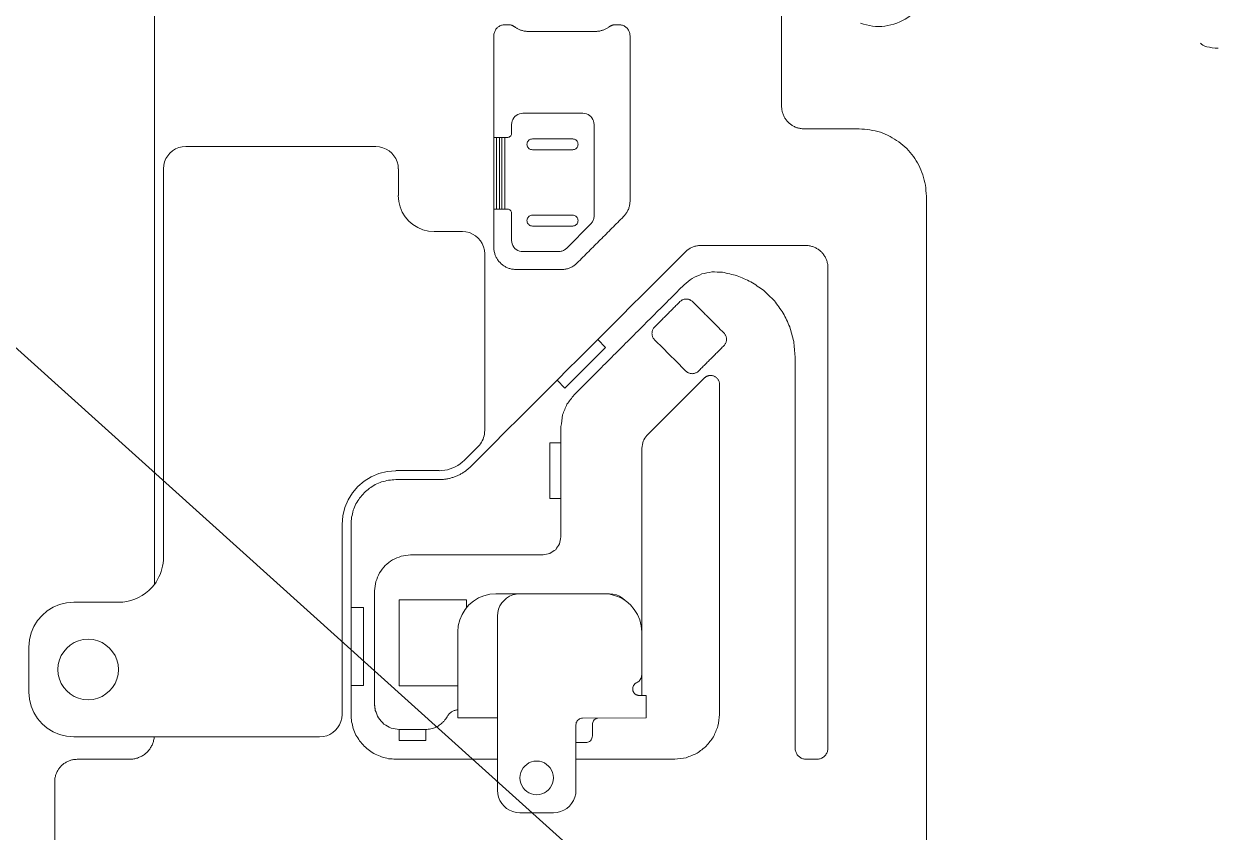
# Model space of a CAD drawing. Header units: millimetres. Extents: x 1863 to 2194, y 977 to 1295.
# Drawn here: x 2016.53 to 2043.16, y 1131.27 to 1149.28 of the extents above; entities that cross this region are included whole.
import ezdxf

# ---------------------------------------------------------------- set-up
doc = ezdxf.new("R2010")
doc.units = ezdxf.units.MM
doc.layers.add('2', color=7, linetype='Continuous', true_color=0xffffff)
doc.layers.add('BMLJ', color=4, linetype='Continuous')
doc.layers.get('0').off()

# ---------------------------------------------------------------- blocks, each defined once
blk = doc.blocks.new('A$C1B9535D9')
at = {"layer": '2', "color": 35, "linetype": 'Continuous', "lineweight": 18}
for p, q in [((21.227, 130.524), (21.096, 130.492)), ((21.365, 130.535), (21.227, 130.524)), ((22.318, 130.535), (21.365, 130.535)), ((22.341, 130.534), (22.318, 130.535)), ((22.364, 130.53), (22.341, 130.534)), ((22.385, 130.523), (22.364, 130.53)), ((22.406, 130.515), (22.385, 130.523)), ((22.425, 130.504), (22.406, 130.515)), ((22.443, 130.491), (22.425, 130.504)), ((23.284, 130.635), (22.784, 130.635)), ((22.784, 130.635), (22.784, 130.484)), ((22.784, 130.535), (22.784, 130.535)), ((23.286, 129.219), (23.284, 130.635)), ((20.764, 130.286), (20.679, 130.187)), ((20.863, 130.371), (20.764, 130.286)), ((20.974, 130.44), (20.863, 130.371)), ((21.096, 130.492), (20.974, 130.44)), ((22.46, 130.476), (22.443, 130.491)), ((22.475, 130.459), (22.46, 130.476)), ((22.488, 130.441), (22.475, 130.459)), ((22.499, 130.42), (22.488, 130.441)), ((22.511, 130.399), (22.499, 130.42)), ((22.526, 130.381), (22.511, 130.399)), ((22.544, 130.365), (22.526, 130.381)), ((22.563, 130.353), (22.544, 130.365)), ((22.584, 130.343), (22.563, 130.353)), ((22.606, 130.337), (22.584, 130.343)), ((22.629, 130.335), (22.606, 130.337)), ((22.652, 130.336), (22.629, 130.335)), ((22.676, 130.341), (22.652, 130.336)), ((22.698, 130.35), (22.676, 130.341)), ((22.709, 130.355), (22.698, 130.35)), ((22.719, 130.361), (22.709, 130.355)), ((22.728, 130.368), (22.719, 130.361)), ((22.737, 130.376), (22.728, 130.368)), ((22.746, 130.384), (22.737, 130.376)), ((22.753, 130.393), (22.746, 130.384)), ((22.76, 130.403), (22.753, 130.393)), ((22.766, 130.413), (22.76, 130.403)), ((22.771, 130.424), (22.766, 130.413)), ((22.776, 130.435), (22.771, 130.424)), ((22.779, 130.447), (22.776, 130.435)), ((22.782, 130.46), (22.779, 130.447)), ((22.784, 130.472), (22.782, 130.46)), ((22.784, 130.484), (22.784, 130.472)), ((20.522, 129.895), (20.541, 129.972)), ((20.541, 129.972), (20.571, 130.044)), ((20.609, 130.075), (20.558, 129.953)), ((20.571, 130.044), (20.612, 130.109)), ((20.679, 130.187), (20.609, 130.075)), ((20.612, 130.109), (20.662, 130.168)), ((20.662, 130.168), (20.672, 130.176)), ((15.025, 129.73), (14.848, 129.554)), ((15.93, 128.824), (15.025, 129.73)), ((20.515, 129.814), (20.522, 129.895)), ((20.526, 129.822), (20.515, 129.684)), ((20.515, 129.691), (20.515, 129.814)), ((20.558, 129.953), (20.526, 129.822)), ((9.906, 129.426), (9.939, 129.447)), ((9.939, 129.447), (9.974, 129.462)), ((9.974, 129.462), (10.013, 129.471)), ((10.013, 129.471), (10.053, 129.474)), ((10.053, 129.474), (12.092, 129.474)), ((12.092, 129.474), (12.112, 129.474)), ((12.112, 129.474), (12.131, 129.471)), ((12.131, 129.471), (12.151, 129.467)), ((12.151, 129.467), (12.169, 129.462)), ((12.169, 129.462), (12.188, 129.455)), ((12.188, 129.455), (12.206, 129.447)), ((12.206, 129.447), (12.223, 129.438)), ((12.223, 129.438), (12.239, 129.427)), ((20.515, 129.684), (20.515, 127.819)), ((23.286, 129.561), (23.292, 129.538)), ((23.292, 129.538), (23.301, 129.516)), ((23.301, 129.516), (23.313, 129.496)), ((23.313, 129.496), (23.328, 129.479)), ((23.328, 129.479), (23.346, 129.464)), ((23.346, 129.464), (23.365, 129.452)), ((23.365, 129.452), (23.387, 129.443)), ((23.387, 129.443), (23.41, 129.437)), ((23.41, 129.437), (23.434, 129.435)), ((9.803, 129.225), (9.807, 129.266)), ((9.803, 127.886), (9.803, 129.225)), ((9.807, 129.266), (9.816, 129.304)), ((9.816, 129.304), (9.831, 129.34)), ((9.831, 129.34), (9.852, 129.372)), ((9.852, 129.372), (9.877, 129.401)), ((9.877, 129.401), (9.906, 129.426)), ((12.239, 129.427), (12.255, 129.415)), ((12.255, 129.415), (12.27, 129.402)), ((12.27, 129.402), (12.814, 128.857)), ((23.288, 129.195), (23.286, 129.219)), ((23.293, 129.172), (23.288, 129.195)), ((23.302, 129.15), (23.293, 129.172)), ((23.434, 129.435), (23.684, 129.435)), ((23.684, 129.435), (23.709, 129.433)), ((23.709, 129.433), (23.732, 129.427)), ((23.732, 129.427), (23.753, 129.418)), ((23.753, 129.418), (23.773, 129.406)), ((23.773, 129.406), (23.79, 129.391)), ((23.79, 129.391), (23.805, 129.374)), ((23.805, 129.374), (23.818, 129.354)), ((23.818, 129.354), (23.827, 129.332)), ((23.827, 129.332), (23.832, 129.309)), ((23.832, 129.309), (23.834, 129.285)), ((23.834, 129.285), (23.834, 129.069)), ((10.377, 129.017), (10.375, 128.997)), ((10.375, 128.997), (10.375, 128.097)), ((10.381, 129.035), (10.377, 129.017)), ((10.389, 129.053), (10.381, 129.035)), ((10.398, 129.068), (10.389, 129.053)), ((10.41, 129.082), (10.398, 129.068)), ((10.424, 129.094), (10.41, 129.082)), ((10.44, 129.104), (10.424, 129.094)), ((10.457, 129.111), (10.44, 129.104)), ((10.476, 129.115), (10.457, 129.111)), ((10.495, 129.117), (10.476, 129.115)), ((10.515, 129.115), (10.495, 129.117)), ((10.533, 129.111), (10.515, 129.115)), ((10.55, 129.104), (10.533, 129.111)), ((10.566, 129.094), (10.55, 129.104)), ((10.58, 129.082), (10.566, 129.094)), ((10.592, 129.068), (10.58, 129.082)), ((10.602, 129.053), (10.592, 129.068)), ((10.609, 129.035), (10.602, 129.053)), ((10.614, 129.017), (10.609, 129.035)), ((10.615, 128.997), (10.614, 129.017)), ((10.615, 128.097), (10.615, 128.997)), ((12.075, 128.997), (12.077, 129.017)), ((12.076, 128.097), (12.076, 128.997)), ((12.077, 129.017), (12.081, 129.035)), ((12.081, 129.035), (12.088, 129.053)), ((12.088, 129.053), (12.098, 129.068)), ((12.098, 129.068), (12.11, 129.082)), ((12.11, 129.082), (12.124, 129.094)), ((12.124, 129.094), (12.14, 129.104)), ((12.14, 129.104), (12.157, 129.111)), ((12.157, 129.111), (12.176, 129.115)), ((12.176, 129.115), (12.196, 129.117)), ((12.196, 129.117), (12.215, 129.115)), ((12.215, 129.115), (12.233, 129.111)), ((12.233, 129.111), (12.251, 129.104)), ((12.251, 129.104), (12.266, 129.094)), ((12.266, 129.094), (12.28, 129.082)), ((12.28, 129.082), (12.292, 129.068)), ((12.292, 129.068), (12.302, 129.053)), ((12.302, 129.053), (12.31, 129.035)), ((12.31, 129.035), (12.314, 129.017)), ((12.314, 129.017), (12.316, 128.997)), ((12.316, 128.997), (12.316, 128.097)), ((23.315, 129.13), (23.302, 129.15)), ((23.33, 129.113), (23.315, 129.13)), ((23.347, 129.098), (23.33, 129.113)), ((23.367, 129.086), (23.347, 129.098)), ((23.388, 129.077), (23.367, 129.086)), ((23.411, 129.071), (23.388, 129.077)), ((23.436, 129.069), (23.411, 129.071)), ((24.895, 129.069), (23.436, 129.069)), ((24.976, 129.063), (24.895, 129.069)), ((25.053, 129.044), (24.976, 129.063)), ((25.125, 129.013), (25.053, 129.044)), ((25.191, 128.973), (25.125, 129.013)), ((25.249, 128.923), (25.191, 128.973)), ((25.299, 128.864), (25.249, 128.923)), ((12.814, 128.857), (12.827, 128.843)), ((12.827, 128.843), (12.839, 128.827)), ((12.839, 128.827), (12.85, 128.811)), ((12.85, 128.811), (12.86, 128.794)), ((12.86, 128.794), (12.868, 128.776)), ((12.868, 128.776), (12.875, 128.758)), ((12.875, 128.758), (12.88, 128.739)), ((12.88, 128.739), (12.884, 128.719)), ((12.884, 128.719), (12.886, 128.7)), ((12.886, 128.7), (12.887, 128.68)), ((12.887, 128.68), (12.887, 127.886)), ((15.754, 128.648), (15.93, 128.824)), ((17.149, 128.484), (17.149, 128.735)), ((18.388, 128.735), (18.388, 128.484)), ((25.34, 128.799), (25.299, 128.864)), ((25.37, 128.727), (25.34, 128.799)), ((25.389, 128.65), (25.37, 128.727)), ((25.396, 128.568), (25.389, 128.65)), ((18.388, 128.484), (17.149, 128.484)), ((24.287, 128.366), (24.318, 128.415)), ((24.318, 128.415), (24.355, 128.459)), ((24.355, 128.459), (24.399, 128.496)), ((24.399, 128.496), (24.449, 128.526)), ((24.449, 128.526), (24.503, 128.549)), ((24.503, 128.549), (24.561, 128.563)), ((24.561, 128.563), (24.621, 128.568)), ((24.621, 128.568), (24.682, 128.563)), ((24.682, 128.563), (24.739, 128.549)), ((24.739, 128.549), (24.793, 128.526)), ((24.793, 128.526), (24.842, 128.496)), ((24.842, 128.496), (24.886, 128.459)), ((24.886, 128.459), (24.924, 128.415)), ((24.924, 128.415), (24.954, 128.366)), ((25.396, 127.819), (25.396, 128.568)), ((24.245, 128.194), (24.25, 128.255)), ((24.25, 128.133), (24.245, 128.194)), ((24.25, 128.255), (24.264, 128.312)), ((24.264, 128.075), (24.25, 128.133)), ((24.264, 128.312), (24.287, 128.366)), ((24.954, 128.366), (24.977, 128.312)), ((24.977, 128.312), (24.992, 128.255)), ((24.992, 128.133), (24.977, 128.075)), ((24.992, 128.255), (24.997, 128.194)), ((24.997, 128.194), (24.992, 128.133)), ((9.807, 127.845), (9.803, 127.886)), ((9.816, 127.807), (9.807, 127.845)), ((10.375, 128.097), (10.377, 128.078)), ((10.377, 128.078), (10.381, 128.059)), ((10.381, 128.059), (10.389, 128.042)), ((10.389, 128.042), (10.398, 128.026)), ((10.398, 128.026), (10.41, 128.012)), ((10.41, 128.012), (10.424, 128)), ((10.424, 128), (10.44, 127.991)), ((10.44, 127.991), (10.457, 127.983)), ((10.457, 127.983), (10.476, 127.979)), ((10.476, 127.979), (10.495, 127.977)), ((10.495, 127.977), (10.515, 127.979)), ((10.515, 127.979), (10.533, 127.983)), ((10.533, 127.983), (10.55, 127.991)), ((10.55, 127.991), (10.566, 128)), ((10.566, 128), (10.58, 128.012)), ((10.58, 128.012), (10.592, 128.026)), ((10.592, 128.026), (10.602, 128.042)), ((10.602, 128.042), (10.609, 128.059)), ((10.609, 128.059), (10.614, 128.078)), ((10.614, 128.078), (10.615, 128.097)), ((12.077, 128.078), (12.075, 128.097)), ((12.081, 128.059), (12.077, 128.078)), ((12.088, 128.042), (12.081, 128.059)), ((12.098, 128.026), (12.088, 128.042)), ((12.11, 128.012), (12.098, 128.026)), ((12.124, 128), (12.11, 128.012)), ((12.14, 127.991), (12.124, 128)), ((12.157, 127.983), (12.14, 127.991)), ((12.176, 127.979), (12.157, 127.983)), ((12.196, 127.977), (12.176, 127.979)), ((12.215, 127.979), (12.196, 127.977)), ((12.233, 127.983), (12.215, 127.979)), ((12.251, 127.991), (12.233, 127.983)), ((12.266, 128), (12.251, 127.991)), ((12.28, 128.012), (12.266, 128)), ((12.292, 128.026), (12.28, 128.012)), ((12.302, 128.042), (12.292, 128.026)), ((12.31, 128.059), (12.302, 128.042)), ((12.314, 128.078), (12.31, 128.059)), ((12.316, 128.097), (12.314, 128.078)), ((12.884, 127.845), (12.874, 127.807)), ((12.887, 127.886), (12.884, 127.845)), ((24.287, 128.021), (24.264, 128.075)), ((24.318, 127.972), (24.287, 128.021)), ((24.355, 127.929), (24.318, 127.972)), ((24.399, 127.891), (24.355, 127.929)), ((24.449, 127.861), (24.399, 127.891)), ((24.503, 127.838), (24.449, 127.861)), ((24.793, 127.861), (24.739, 127.838)), ((24.842, 127.891), (24.793, 127.861)), ((24.886, 127.929), (24.842, 127.891)), ((24.924, 127.972), (24.886, 127.929)), ((24.954, 128.021), (24.924, 127.972)), ((24.977, 128.075), (24.954, 128.021)), ((9.831, 127.771), (9.816, 127.807)), ((9.852, 127.738), (9.831, 127.771)), ((9.877, 127.709), (9.852, 127.738)), ((9.906, 127.684), (9.877, 127.709)), ((9.939, 127.663), (9.906, 127.684)), ((9.974, 127.648), (9.939, 127.663)), ((10.013, 127.639), (9.974, 127.648)), ((10.053, 127.635), (10.013, 127.639)), ((10.274, 127.635), (10.053, 127.635)), ((10.274, 127.631), (10.29, 127.625)), ((10.29, 127.625), (10.303, 127.617)), ((10.303, 127.617), (10.314, 127.607)), ((10.314, 127.607), (10.324, 127.595)), ((10.324, 127.595), (10.333, 127.582)), ((10.333, 127.582), (10.339, 127.568)), ((11.944, 127.568), (11.95, 127.582)), ((11.95, 127.582), (11.958, 127.595)), ((11.958, 127.595), (11.968, 127.607)), ((11.968, 127.607), (11.98, 127.617)), ((11.98, 127.617), (11.993, 127.625)), ((11.993, 127.625), (12.009, 127.631)), ((12.638, 127.635), (12.008, 127.635)), ((12.678, 127.639), (12.638, 127.635)), ((12.716, 127.648), (12.678, 127.639)), ((12.752, 127.663), (12.716, 127.648)), ((12.785, 127.684), (12.752, 127.663)), ((12.814, 127.709), (12.785, 127.684)), ((12.839, 127.738), (12.814, 127.709)), ((12.859, 127.771), (12.839, 127.738)), ((12.874, 127.807), (12.859, 127.771)), ((20.515, 127.284), (20.515, 127.819)), ((20.515, 127.819), (20.522, 127.738)), ((20.522, 127.738), (20.541, 127.661)), ((20.541, 127.661), (20.571, 127.589)), ((20.571, 127.589), (20.612, 127.524)), ((24.561, 127.824), (24.503, 127.838)), ((24.621, 127.819), (24.561, 127.824)), ((24.682, 127.824), (24.621, 127.819)), ((24.739, 127.838), (24.682, 127.824)), ((25.299, 127.524), (25.34, 127.589)), ((25.34, 127.589), (25.37, 127.661)), ((25.37, 127.661), (25.389, 127.738)), ((25.389, 127.738), (25.396, 127.819)), ((10.339, 127.568), (10.342, 127.553)), ((10.342, 127.553), (10.344, 127.536)), ((10.344, 127.237), (10.344, 127.536)), ((10.344, 127.484), (11.939, 127.484)), ((11.939, 127.417), (10.344, 127.417)), ((10.344, 127.365), (11.939, 127.365)), ((11.939, 127.536), (11.94, 127.553)), ((11.939, 127.536), (11.939, 127.237)), ((11.94, 127.553), (11.944, 127.568)), ((20.612, 127.524), (20.662, 127.465)), ((20.662, 127.465), (20.72, 127.415)), ((20.72, 127.415), (20.786, 127.375)), ((20.786, 127.375), (20.858, 127.344)), ((20.858, 127.344), (20.935, 127.325)), ((20.935, 127.325), (21.016, 127.319)), ((21.016, 127.319), (24.895, 127.319)), ((23.284, 127.319), (23.284, 126.435)), ((24.895, 127.319), (24.976, 127.325)), ((24.976, 127.325), (25.053, 127.344)), ((25.053, 127.344), (25.125, 127.375)), ((25.125, 127.375), (25.191, 127.415)), ((25.191, 127.415), (25.249, 127.465)), ((25.249, 127.465), (25.299, 127.524)), ((11.939, 127.297), (10.344, 127.297)), ((20.526, 127.146), (20.515, 127.284)), ((20.558, 127.015), (20.526, 127.146)), ((12.495, 126.765), (12.535, 126.83)), ((12.585, 126.888), (12.535, 126.83)), ((12.585, 126.888), (12.644, 126.938)), ((12.709, 126.979), (12.644, 126.938)), ((12.709, 126.979), (12.781, 127.009)), ((12.781, 127.009), (12.858, 127.028)), ((12.94, 127.035), (12.858, 127.028)), ((12.94, 127.035), (16.876, 127.035)), ((16.915, 127.033), (16.876, 127.035)), ((16.915, 127.033), (16.954, 127.029)), ((16.993, 127.021), (16.954, 127.029)), ((16.993, 127.021), (17.03, 127.011)), ((17.03, 127.011), (17.067, 126.998)), ((17.067, 126.998), (17.102, 126.981)), ((17.102, 126.981), (17.136, 126.962)), ((17.136, 126.962), (17.169, 126.94)), ((17.169, 126.94), (17.2, 126.916)), ((17.2, 126.916), (17.228, 126.889)), ((17.23, 126.89), (17.537, 126.584)), ((20.609, 126.894), (20.558, 127.015)), ((20.679, 126.782), (20.609, 126.894)), ((20.764, 126.683), (20.679, 126.782)), ((12.439, 126.536), (12.445, 126.617)), ((12.439, 126.536), (12.439, 125.907)), ((12.445, 126.617), (12.464, 126.694)), ((12.495, 126.765), (12.464, 126.694)), ((17.58, 126.535), (17.536, 126.583)), ((17.619, 126.486), (17.58, 126.535)), ((20.863, 126.598), (20.764, 126.683)), ((20.974, 126.529), (20.863, 126.598)), ((21.096, 126.478), (20.974, 126.529)), ((17.619, 126.486), (17.653, 126.434)), ((17.653, 126.434), (17.684, 126.379)), ((17.71, 126.322), (17.684, 126.379)), ((17.71, 126.322), (17.732, 126.264)), ((17.732, 126.264), (17.749, 126.203)), ((21.227, 126.446), (21.096, 126.478)), ((21.365, 126.435), (21.227, 126.446)), ((23.284, 126.435), (21.365, 126.435)), ((17.761, 126.142), (17.749, 126.203)), ((17.768, 126.079), (17.761, 126.142)), ((17.768, 126.079), (17.771, 126.017)), ((17.77, 126.017), (17.77, 125.053)), ((12.428, 125.778), (12.398, 125.654)), ((12.428, 125.778), (12.439, 125.907)), ((23.789, 125.72), (23.539, 125.72)), ((23.789, 125.129), (23.789, 125.72)), ((12.349, 125.54), (12.284, 125.435)), ((12.349, 125.54), (12.398, 125.654)), ((11.892, 125.148), (12.007, 125.197)), ((12.111, 125.262), (12.007, 125.197)), ((12.111, 125.262), (12.205, 125.342)), ((12.205, 125.342), (12.284, 125.435)), ((10.69, 124.961), (10.641, 124.903)), ((10.69, 124.961), (10.749, 125.011)), ((10.749, 125.011), (10.814, 125.051)), ((10.814, 125.051), (10.886, 125.082)), ((10.963, 125.101), (10.886, 125.082)), ((10.963, 125.101), (11.044, 125.107)), ((11.044, 125.11), (11.639, 125.11)), ((11.639, 125.107), (11.769, 125.118)), ((11.892, 125.148), (11.769, 125.118)), ((17.787, 124.858), (17.771, 125.053)), ((23.539, 125.129), (23.789, 125.129)), ((10.544, 124.608), (10.551, 124.688)), ((10.57, 124.765), (10.551, 124.688)), ((10.6, 124.837), (10.57, 124.765)), ((10.641, 124.903), (10.6, 124.837)), ((17.832, 124.673), (17.787, 124.858)), ((17.832, 124.673), (17.905, 124.501)), ((10.544, 120.368), (10.544, 124.608)), ((17.905, 124.501), (18.002, 124.344)), ((18.122, 124.204), (18.002, 124.344)), ((18.262, 124.084), (18.122, 124.204)), ((20.82, 124.329), (22.56, 124.329)), ((20.82, 124.053), (20.82, 124.329)), ((22.56, 124.329), (22.56, 124.053)), ((18.419, 123.986), (18.262, 124.084)), ((18.419, 123.986), (18.592, 123.913)), ((18.776, 123.867), (18.592, 123.913)), ((18.776, 123.867), (18.971, 123.852)), ((23.205, 123.852), (18.971, 123.852)), ((23.287, 123.845), (23.205, 123.852)), ((23.363, 123.826), (23.287, 123.845)), ((23.435, 123.796), (23.363, 123.826)), ((23.435, 123.796), (23.501, 123.755)), ((23.559, 123.705), (23.501, 123.755)), ((23.559, 123.705), (23.609, 123.647)), ((23.609, 123.647), (23.65, 123.582)), ((23.68, 123.51), (23.65, 123.582)), ((23.699, 123.433), (23.68, 123.51)), ((23.699, 123.433), (23.705, 123.353)), ((23.705, 117.871), (23.705, 123.353)), ((10.549, 120.288), (10.543, 120.368)), ((10.549, 120.288), (10.568, 120.211)), ((10.568, 120.211), (10.598, 120.14)), ((10.639, 120.074), (10.598, 120.14)), ((10.689, 120.016), (10.639, 120.074)), ((10.748, 119.966), (10.689, 120.016)), ((10.748, 119.966), (10.813, 119.926)), ((10.885, 119.895), (10.813, 119.926)), ((10.885, 119.895), (10.962, 119.876)), ((10.962, 119.876), (11.044, 119.87)), ((19.704, 119.87), (11.044, 119.87)), ((19.704, 119.87), (19.769, 119.868)), ((19.769, 119.868), (19.833, 119.862)), ((19.833, 119.862), (19.897, 119.851)), ((19.897, 119.851), (19.96, 119.837)), ((19.96, 119.837), (20.021, 119.819)), ((20.021, 119.819), (20.082, 119.796)), ((20.082, 119.796), (20.14, 119.77)), ((20.14, 119.77), (20.198, 119.74)), ((20.198, 119.74), (20.253, 119.707)), ((20.253, 119.707), (20.306, 119.669)), ((20.306, 119.669), (20.378, 119.61)), ((20.378, 119.61), (20.443, 119.544)), ((20.443, 119.544), (20.502, 119.473)), ((20.502, 119.473), (20.554, 119.397)), ((20.554, 119.397), (20.599, 119.317)), ((20.599, 119.317), (20.636, 119.233)), ((20.636, 119.233), (20.666, 119.146)), ((20.666, 119.146), (20.687, 119.056)), ((20.687, 119.056), (20.7, 118.964)), ((20.7, 118.964), (20.705, 118.87)), ((20.705, 118.87), (20.705, 117.871)), ((21.894, 118.79), (21.806, 118.735)), ((21.991, 118.831), (21.894, 118.79)), ((22.095, 118.857), (21.991, 118.831)), ((22.205, 118.866), (22.095, 118.857)), ((22.314, 118.857), (22.205, 118.866)), ((22.418, 118.831), (22.314, 118.857)), ((22.515, 118.79), (22.418, 118.831)), ((22.603, 118.735), (22.515, 118.79)), ((21.66, 118.588), (21.605, 118.5)), ((21.727, 118.667), (21.66, 118.588)), ((21.806, 118.735), (21.727, 118.667)), ((22.681, 118.667), (22.603, 118.735)), ((22.749, 118.588), (22.681, 118.667)), ((22.803, 118.5), (22.749, 118.588)), ((21.538, 118.299), (21.53, 118.19)), ((21.564, 118.403), (21.538, 118.299)), ((21.605, 118.5), (21.564, 118.403)), ((22.844, 118.403), (22.803, 118.5)), ((22.87, 118.299), (22.844, 118.403)), ((22.879, 118.19), (22.87, 118.299)), ((21.53, 118.19), (21.538, 118.081)), ((21.538, 118.081), (21.564, 117.977)), ((22.844, 117.977), (22.87, 118.081)), ((22.87, 118.081), (22.879, 118.19)), ((20.705, 117.871), (20.718, 117.709)), ((21.564, 117.977), (21.605, 117.88)), ((21.605, 117.88), (21.66, 117.791)), ((21.66, 117.791), (21.727, 117.712)), ((22.681, 117.712), (22.749, 117.791)), ((22.749, 117.791), (22.803, 117.88)), ((22.803, 117.88), (22.844, 117.977)), ((23.691, 117.709), (23.705, 117.871)), ((20.718, 117.709), (20.756, 117.555)), ((20.756, 117.555), (20.817, 117.411)), ((21.727, 117.712), (21.806, 117.645)), ((21.806, 117.645), (21.894, 117.59)), ((21.894, 117.59), (21.991, 117.549)), ((21.991, 117.549), (22.095, 117.523)), ((22.095, 117.523), (22.205, 117.514)), ((22.205, 117.514), (22.314, 117.523)), ((22.314, 117.523), (22.418, 117.549)), ((22.418, 117.549), (22.515, 117.59)), ((22.515, 117.59), (22.603, 117.645)), ((22.603, 117.645), (22.681, 117.712)), ((23.593, 117.411), (23.654, 117.555)), ((23.654, 117.555), (23.691, 117.709)), ((20.817, 117.411), (20.898, 117.28)), ((20.898, 117.28), (20.998, 117.163)), ((23.412, 117.163), (23.512, 117.28)), ((23.512, 117.28), (23.593, 117.411)), ((20.998, 117.163), (21.114, 117.063)), ((21.114, 117.063), (21.245, 116.982)), ((21.245, 116.982), (21.389, 116.921)), ((21.389, 116.921), (21.542, 116.883)), ((22.867, 116.883), (23.021, 116.921)), ((23.021, 116.921), (23.164, 116.982)), ((23.164, 116.982), (23.295, 117.063)), ((23.295, 117.063), (23.412, 117.163)), ((21.542, 116.883), (21.704, 116.87)), ((21.704, 116.87), (22.705, 116.87)), ((22.705, 116.87), (22.867, 116.883))]:
    blk.add_line(p, q, dxfattribs=at)
blk.add_arc((6.717, 135.821), 1.15, 339.1582, 90, dxfattribs=at)
blk.add_ellipse((8.213, 0.391), major_axis=(0, 0.4), ratio=0.34202, start_param=3.355769, end_param=4.712389, dxfattribs=at)
for points, degree in [([(10.96, 136.717), (10.894, 136.676), (10.829, 136.635), (10.763, 136.595)], 3), ([(11.175, 136.808), (11.103, 136.777), (11.031, 136.747), (10.96, 136.717)], 3), ([(11.406, 136.865), (11.329, 136.846), (11.252, 136.827), (11.175, 136.808)], 3), ([(11.649, 136.884), (11.568, 136.878), (11.487, 136.871), (11.406, 136.865)], 3), ([(28.042, 136.884), (11.649, 136.884)], 1), ([(10.589, 136.445), (10.539, 136.387), (10.489, 136.328), (10.439, 136.27)], 3), ([(10.763, 136.595), (10.705, 136.545), (10.647, 136.495), (10.589, 136.445)], 3), ([(10.439, 136.27), (10.398, 136.205), (10.357, 136.139), (10.317, 136.074)], 3), ([(10.226, 135.858), (10.207, 135.781), (10.188, 135.704), (10.169, 135.627)], 3), ([(10.317, 136.074), (10.286, 136.002), (10.256, 135.93), (10.226, 135.858)], 3), ([(10.169, 135.627), (10.163, 135.546), (10.156, 135.465), (10.149, 135.384)], 3), ([(10.149, 135.384), (10.149, 134.154)], 1), ([(12.895, 134.543), (12.879, 134.523), (12.862, 134.504), (12.845, 134.485)], 3), ([(12.954, 134.593), (12.934, 134.576), (12.915, 134.56), (12.895, 134.543)], 3), ([(13.019, 134.634), (12.997, 134.62), (12.976, 134.606), (12.954, 134.593)], 3), ([(13.091, 134.664), (13.067, 134.654), (13.043, 134.644), (13.019, 134.634)], 3), ([(13.168, 134.683), (13.142, 134.677), (13.117, 134.67), (13.091, 134.664)], 3), ([(13.249, 134.69), (13.222, 134.687), (13.195, 134.685), (13.168, 134.683)], 3), ([(23.955, 134.69), (13.249, 134.69)], 1), ([(23.995, 134.686), (23.982, 134.687), (23.968, 134.688), (23.955, 134.69)], 3), ([(24.034, 134.677), (24.021, 134.68), (24.008, 134.683), (23.995, 134.686)], 3), ([(24.07, 134.662), (24.058, 134.667), (24.046, 134.672), (24.034, 134.677)], 3), ([(24.103, 134.641), (24.092, 134.648), (24.081, 134.655), (24.07, 134.662)], 3), ([(24.132, 134.616), (24.122, 134.625), (24.112, 134.633), (24.103, 134.641)], 3), ([(24.157, 134.587), (24.148, 134.597), (24.14, 134.607), (24.132, 134.616)], 3), ([(24.177, 134.554), (24.17, 134.565), (24.163, 134.576), (24.157, 134.587)], 3), ([(24.192, 134.519), (24.187, 134.531), (24.182, 134.542), (24.177, 134.554)], 3), ([(24.201, 134.48), (24.198, 134.493), (24.195, 134.506), (24.192, 134.519)], 3), ([(12.755, 134.27), (12.753, 134.243), (12.751, 134.216), (12.749, 134.189)], 3), ([(12.774, 134.347), (12.768, 134.322), (12.762, 134.296), (12.755, 134.27)], 3), ([(12.805, 134.419), (12.795, 134.395), (12.784, 134.371), (12.774, 134.347)], 3), ([(12.845, 134.485), (12.832, 134.463), (12.818, 134.441), (12.805, 134.419)], 3), ([(24.205, 134.44), (24.204, 134.453), (24.202, 134.467), (24.201, 134.48)], 3), ([(24.205, 134.207), (24.205, 134.44)], 1), ([(10.124, 133.996), (10.114, 133.972), (10.104, 133.948), (10.093, 133.924)], 3), ([(10.143, 134.073), (10.137, 134.048), (10.13, 134.022), (10.124, 133.996)], 3), ([(10.149, 134.154), (10.147, 134.127), (10.145, 134.1), (10.143, 134.073)], 3), ([(12.749, 134.189), (12.749, 131.859)], 1), ([(23.995, 133.96), (24.008, 133.963), (24.021, 133.966), (24.034, 133.97)], 3), ([(24.034, 133.97), (24.046, 133.975), (24.058, 133.98), (24.07, 133.985)], 3), ([(24.07, 133.985), (24.081, 133.992), (24.092, 133.998), (24.103, 134.005)], 3), ([(24.103, 134.005), (24.112, 134.014), (24.122, 134.022), (24.132, 134.03)], 3), ([(24.132, 134.03), (24.14, 134.04), (24.148, 134.05), (24.157, 134.059)], 3), ([(24.157, 134.059), (24.163, 134.07), (24.17, 134.081), (24.177, 134.092)], 3), ([(24.177, 134.092), (24.182, 134.104), (24.187, 134.116), (24.192, 134.128)], 3), ([(24.192, 134.128), (24.195, 134.141), (24.198, 134.154), (24.201, 134.167)], 3), ([(24.201, 134.167), (24.202, 134.18), (24.204, 134.194), (24.205, 134.207)], 3), ([(9.879, 133.71), (9.855, 133.7), (9.831, 133.69), (9.807, 133.68)], 3), ([(9.944, 133.751), (9.923, 133.737), (9.901, 133.724), (9.879, 133.71)], 3), ([(10.003, 133.801), (9.983, 133.784), (9.964, 133.767), (9.944, 133.751)], 3), ([(10.053, 133.859), (10.036, 133.839), (10.019, 133.82), (10.003, 133.801)], 3), ([(10.093, 133.924), (10.08, 133.903), (10.066, 133.881), (10.053, 133.859)], 3), ([(14.258, 133.693), (14.359, 133.741), (14.461, 133.79), (14.563, 133.838)], 3), ([(14.563, 133.838), (14.671, 133.868), (14.78, 133.897), (14.888, 133.927)], 3), ([(14.888, 133.927), (15.001, 133.937), (15.113, 133.947), (15.225, 133.957)], 3), ([(15.225, 133.957), (23.955, 133.957)], 1), ([(23.955, 133.957), (23.968, 133.958), (23.982, 133.959), (23.995, 133.96)], 3), ([(9.649, 133.654), (6.667, 133.654)], 1), ([(9.73, 133.661), (9.703, 133.659), (9.676, 133.656), (9.649, 133.654)], 3), ([(9.807, 133.68), (9.781, 133.673), (9.756, 133.667), (9.73, 133.661)], 3), ([(13.749, 133.252), (13.827, 133.333), (13.905, 133.414), (13.983, 133.495)], 3), ([(13.983, 133.495), (14.075, 133.561), (14.166, 133.627), (14.258, 133.693)], 3), ([(13.56, 132.972), (13.623, 133.066), (13.686, 133.159), (13.749, 133.252)], 3), ([(13.424, 132.663), (13.469, 132.766), (13.515, 132.869), (13.56, 132.972)], 3), ([(13.345, 132.334), (13.372, 132.444), (13.398, 132.553), (13.424, 132.663)], 3), ([(14.7, 132.369), (14.002, 131.671)], 1), ([(14.725, 132.39), (14.717, 132.383), (14.709, 132.376), (14.7, 132.369)], 3), ([(14.753, 132.407), (14.743, 132.401), (14.734, 132.396), (14.725, 132.39)], 3), ([(14.782, 132.419), (14.772, 132.415), (14.762, 132.411), (14.753, 132.407)], 3), ([(14.812, 132.426), (14.802, 132.423), (14.792, 132.421), (14.782, 132.419)], 3), ([(14.842, 132.428), (14.832, 132.427), (14.822, 132.427), (14.812, 132.426)], 3), ([(14.873, 132.426), (14.863, 132.427), (14.853, 132.427), (14.842, 132.428)], 3), ([(14.903, 132.419), (14.893, 132.421), (14.883, 132.423), (14.873, 132.426)], 3), ([(14.932, 132.407), (14.923, 132.411), (14.913, 132.415), (14.903, 132.419)], 3), ([(14.96, 132.39), (14.951, 132.396), (14.941, 132.401), (14.932, 132.407)], 3), ([(14.985, 132.369), (14.976, 132.376), (14.968, 132.383), (14.96, 132.39)], 3), ([(15.549, 131.804), (14.985, 132.369)], 1), ([(13.338, 132.102), (13.341, 132.179), (13.343, 132.257), (13.345, 132.334)], 3), ([(13.385, 131.874), (13.37, 131.95), (13.354, 132.026), (13.338, 132.102)], 3), ([(15.65, 132.104), (15.649, 132.093), (15.648, 132.082), (15.647, 132.071)], 3), ([(15.657, 132.135), (15.655, 132.125), (15.652, 132.114), (15.65, 132.104)], 3), ([(15.669, 132.164), (15.665, 132.154), (15.661, 132.145), (15.657, 132.135)], 3), ([(15.686, 132.19), (15.68, 132.181), (15.675, 132.173), (15.669, 132.164)], 3), ([(15.706, 132.214), (15.699, 132.206), (15.692, 132.198), (15.686, 132.19)], 3), ([(15.729, 132.233), (15.721, 132.227), (15.714, 132.22), (15.706, 132.214)], 3), ([(15.755, 132.25), (15.747, 132.244), (15.738, 132.239), (15.729, 132.233)], 3), ([(15.784, 132.262), (15.774, 132.258), (15.765, 132.254), (15.755, 132.25)], 3), ([(15.815, 132.269), (15.804, 132.267), (15.794, 132.264), (15.784, 132.262)], 3), ([(15.847, 132.272), (15.836, 132.271), (15.825, 132.27), (15.815, 132.269)], 3), ([(17.475, 132.27), (15.847, 132.272)], 1), ([(23.205, 132.27), (17.475, 132.27)], 1), ([(23.464, 132.237), (23.378, 132.248), (23.292, 132.259), (23.205, 132.27)], 3), ([(23.705, 132.137), (23.625, 132.17), (23.544, 132.204), (23.464, 132.237)], 3), ([(23.912, 131.977), (23.843, 132.03), (23.774, 132.083), (23.705, 132.137)], 3), ([(12.749, 131.859), (12.749, 131.846), (12.75, 131.833), (12.75, 131.82)], 3), ([(13.484, 131.663), (13.451, 131.734), (13.418, 131.804), (13.385, 131.874)], 3), ([(15.647, 132.071), (15.647, 132.066), (15.648, 132.061), (15.648, 132.056)], 3), ([(15.648, 132.056), (15.648, 132.05), (15.649, 132.045), (15.65, 132.04)], 3), ([(15.65, 132.04), (15.651, 132.035), (15.652, 132.03), (15.653, 132.025)], 3), ([(15.653, 132.025), (15.654, 132.02), (15.656, 132.015), (15.657, 132.01)], 3), ([(15.657, 132.01), (15.659, 132.005), (15.661, 132), (15.663, 131.995)], 3), ([(15.663, 131.995), (15.665, 131.991), (15.667, 131.986), (15.669, 131.981)], 3), ([(15.669, 131.981), (15.672, 131.977), (15.674, 131.972), (15.677, 131.968)], 3), ([(15.677, 131.968), (15.68, 131.963), (15.683, 131.959), (15.685, 131.955)], 3), ([(15.685, 131.955), (15.689, 131.951), (15.692, 131.947), (15.695, 131.942)], 3), ([(15.695, 131.942), (15.699, 131.939), (15.702, 131.935), (15.706, 131.931)], 3), ([(15.706, 131.931), (16.984, 130.652)], 1), ([(24.071, 131.771), (24.018, 131.84), (23.965, 131.908), (23.912, 131.977)], 3), ([(12.75, 131.82), (12.752, 131.807), (12.753, 131.794), (12.755, 131.781)], 3), ([(12.755, 131.781), (12.758, 131.768), (12.76, 131.755), (12.763, 131.742)], 3), ([(12.763, 131.742), (12.766, 131.73), (12.77, 131.717), (12.773, 131.705)], 3), ([(12.773, 131.705), (12.778, 131.693), (12.782, 131.68), (12.787, 131.668)], 3), ([(12.787, 131.668), (12.792, 131.657), (12.798, 131.645), (12.803, 131.633)], 3), ([(12.803, 131.633), (12.81, 131.622), (12.816, 131.61), (12.822, 131.599)], 3), ([(12.822, 131.599), (12.83, 131.588), (12.837, 131.577), (12.844, 131.566)], 3), ([(13.627, 131.481), (13.579, 131.542), (13.531, 131.602), (13.484, 131.663)], 3), ([(13.954, 131.591), (13.951, 131.581), (13.949, 131.571), (13.947, 131.561)], 3), ([(13.965, 131.62), (13.961, 131.61), (13.957, 131.6), (13.954, 131.591)], 3), ([(13.981, 131.647), (13.976, 131.638), (13.971, 131.629), (13.965, 131.62)], 3), ([(14.002, 131.671), (13.995, 131.663), (13.988, 131.655), (13.981, 131.647)], 3), ([(15.571, 131.779), (15.564, 131.788), (15.557, 131.796), (15.549, 131.804)], 3), ([(15.587, 131.752), (15.582, 131.761), (15.576, 131.77), (15.571, 131.779)], 3), ([(15.571, 131.546), (15.576, 131.555), (15.582, 131.564), (15.587, 131.573)], 3), ([(15.599, 131.723), (15.595, 131.733), (15.591, 131.742), (15.587, 131.752)], 3), ([(15.587, 131.573), (15.591, 131.583), (15.595, 131.592), (15.599, 131.602)], 3), ([(15.606, 131.693), (15.604, 131.703), (15.601, 131.713), (15.599, 131.723)], 3), ([(15.599, 131.602), (15.601, 131.612), (15.604, 131.622), (15.606, 131.632)], 3), ([(15.608, 131.663), (15.608, 131.673), (15.607, 131.683), (15.606, 131.693)], 3), ([(15.606, 131.632), (15.607, 131.642), (15.608, 131.652), (15.608, 131.663)], 3), ([(24.171, 131.529), (24.138, 131.61), (24.105, 131.69), (24.071, 131.771)], 3), ([(12.844, 131.566), (12.852, 131.556), (12.861, 131.546), (12.869, 131.536)], 3), ([(12.869, 131.536), (12.878, 131.526), (12.887, 131.516), (12.896, 131.507)], 3), ([(12.896, 131.507), (17.677, 126.724)], 1), ([(16.081, 129.028), (13.627, 131.481)], 1), ([(13.947, 131.561), (13.946, 131.551), (13.945, 131.54), (13.944, 131.53)], 3), ([(13.944, 131.53), (13.945, 131.52), (13.946, 131.51), (13.947, 131.499)], 3), ([(13.947, 131.499), (13.949, 131.489), (13.951, 131.479), (13.954, 131.469)], 3), ([(13.954, 131.469), (13.957, 131.46), (13.961, 131.45), (13.965, 131.44)], 3), ([(13.965, 131.44), (13.971, 131.431), (13.976, 131.422), (13.981, 131.413)], 3), ([(13.981, 131.413), (13.988, 131.405), (13.995, 131.396), (14.002, 131.388)], 3), ([(14.002, 131.388), (14.569, 130.823)], 1), ([(14.852, 130.823), (15.549, 131.521)], 1), ([(15.549, 131.521), (15.557, 131.529), (15.564, 131.538), (15.571, 131.546)], 3), ([(24.205, 131.271), (24.194, 131.357), (24.182, 131.443), (24.171, 131.529)], 3), ([(24.205, 129.069), (24.205, 131.271)], 1), ([(14.569, 130.823), (14.577, 130.816), (14.585, 130.809), (14.593, 130.802)], 3), ([(14.593, 130.802), (14.602, 130.796), (14.611, 130.791), (14.62, 130.785)], 3), ([(14.62, 130.785), (14.63, 130.781), (14.639, 130.777), (14.649, 130.774)], 3), ([(14.649, 130.774), (14.659, 130.771), (14.669, 130.769), (14.679, 130.766)], 3), ([(14.74, 130.766), (14.75, 130.769), (14.76, 130.771), (14.77, 130.774)], 3), ([(14.77, 130.774), (14.78, 130.777), (14.79, 130.781), (14.799, 130.785)], 3), ([(14.799, 130.785), (14.809, 130.791), (14.818, 130.796), (14.827, 130.802)], 3), ([(14.827, 130.802), (14.835, 130.809), (14.843, 130.816), (14.852, 130.823)], 3), ([(14.679, 130.766), (14.689, 130.766), (14.699, 130.765), (14.71, 130.764)], 3), ([(14.71, 130.764), (14.72, 130.765), (14.73, 130.766), (14.74, 130.766)], 3), ([(16.984, 130.652), (17.028, 130.623), (17.071, 130.594), (17.114, 130.565)], 3), ([(17.114, 130.565), (17.165, 130.555), (17.216, 130.545), (17.268, 130.535)], 3), ([(17.268, 130.535), (22.784, 130.535)], 1), ([(7.963, 130.248), (7.952, 130.241), (7.941, 130.235), (7.93, 130.228)], 3), ([(7.999, 130.263), (7.987, 130.258), (7.975, 130.253), (7.963, 130.248)], 3), ([(8.037, 130.273), (8.024, 130.269), (8.012, 130.266), (7.999, 130.263)], 3), ([(8.078, 130.276), (8.064, 130.275), (8.051, 130.274), (8.037, 130.273)], 3), ([(11.753, 130.276), (8.078, 130.276)], 1), ([(11.793, 130.274), (11.78, 130.275), (11.766, 130.275), (11.753, 130.276)], 3), ([(11.832, 130.27), (11.819, 130.271), (11.806, 130.273), (11.793, 130.274)], 3), ([(11.87, 130.262), (11.857, 130.265), (11.845, 130.267), (11.832, 130.27)], 3), ([(11.908, 130.252), (11.895, 130.255), (11.883, 130.259), (11.87, 130.262)], 3), ([(11.945, 130.238), (11.932, 130.243), (11.92, 130.247), (11.908, 130.252)], 3), ([(11.98, 130.222), (11.968, 130.227), (11.956, 130.233), (11.945, 130.238)], 3), ([(7.831, 130.067), (7.83, 130.053), (7.829, 130.04), (7.828, 130.026)], 3), ([(7.828, 130.026), (7.828, 129.955)], 1), ([(7.841, 130.105), (7.838, 130.092), (7.835, 130.08), (7.831, 130.067)], 3), ([(7.856, 130.141), (7.851, 130.129), (7.846, 130.117), (7.841, 130.105)], 3), ([(7.876, 130.174), (7.869, 130.163), (7.863, 130.152), (7.856, 130.141)], 3), ([(7.901, 130.203), (7.893, 130.193), (7.885, 130.184), (7.876, 130.174)], 3), ([(7.93, 130.228), (7.921, 130.22), (7.911, 130.211), (7.901, 130.203)], 3), ([(12.014, 130.203), (12.003, 130.209), (11.991, 130.216), (11.98, 130.222)], 3), ([(12.047, 130.181), (12.036, 130.188), (12.025, 130.196), (12.014, 130.203)], 3), ([(12.078, 130.157), (12.067, 130.165), (12.057, 130.173), (12.047, 130.181)], 3), ([(12.107, 130.13), (12.097, 130.139), (12.087, 130.148), (12.078, 130.157)], 3), ([(13.14, 129.096), (12.107, 130.13)], 1), ([(7.828, 129.955), (7.828, 129.95), (7.828, 129.944), (7.829, 129.939)], 3), ([(7.829, 129.939), (7.829, 129.934), (7.83, 129.928), (7.83, 129.923)], 3), ([(7.83, 129.923), (7.831, 129.918), (7.832, 129.913), (7.833, 129.907)], 3), ([(7.833, 129.907), (7.834, 129.902), (7.835, 129.897), (7.836, 129.892)], 3), ([(7.836, 129.892), (7.838, 129.887), (7.839, 129.881), (7.841, 129.876)], 3), ([(7.841, 129.876), (7.843, 129.871), (7.845, 129.866), (7.846, 129.861)], 3), ([(7.846, 129.861), (7.849, 129.857), (7.851, 129.852), (7.853, 129.847)], 3), ([(7.853, 129.847), (7.855, 129.842), (7.858, 129.837), (7.86, 129.833)], 3), ([(7.86, 129.833), (7.863, 129.828), (7.866, 129.824), (7.869, 129.819)], 3), ([(7.869, 129.819), (7.872, 129.815), (7.875, 129.81), (7.878, 129.806)], 3), ([(7.878, 129.806), (7.884, 129.797), (7.89, 129.788), (7.897, 129.779)], 3), ([(7.897, 129.779), (7.902, 129.77), (7.908, 129.761), (7.913, 129.751)], 3), ([(7.913, 129.751), (7.918, 129.742), (7.923, 129.732), (7.928, 129.723)], 3), ([(7.928, 129.723), (7.932, 129.713), (7.937, 129.703), (7.941, 129.693)], 3), ([(7.941, 129.693), (7.945, 129.683), (7.949, 129.673), (7.952, 129.663)], 3), ([(7.952, 129.663), (7.955, 129.653), (7.958, 129.643), (7.961, 129.633)], 3), ([(7.961, 129.633), (7.964, 129.622), (7.966, 129.612), (7.969, 129.601)], 3), ([(7.969, 129.601), (7.97, 129.591), (7.972, 129.58), (7.974, 129.57)], 3), ([(7.974, 129.57), (7.975, 129.559), (7.976, 129.548), (7.977, 129.537)], 3), ([(7.977, 129.537), (7.977, 129.526), (7.978, 129.516), (7.978, 129.505)], 3), ([(7.978, 129.505), (7.978, 128.007)], 1), ([(13.167, 129.067), (13.158, 129.077), (13.149, 129.087), (13.14, 129.096)], 3), ([(13.192, 129.036), (13.184, 129.047), (13.176, 129.057), (13.167, 129.067)], 3), ([(13.214, 129.004), (13.206, 129.015), (13.199, 129.026), (13.192, 129.036)], 3), ([(13.233, 128.97), (13.226, 128.981), (13.22, 128.992), (13.214, 129.004)], 3), ([(13.249, 128.934), (13.243, 128.946), (13.238, 128.958), (13.233, 128.97)], 3), ([(13.262, 128.898), (13.258, 128.91), (13.253, 128.922), (13.249, 128.934)], 3), ([(16.288, 128.869), (16.219, 128.922), (16.15, 128.975), (16.081, 129.028)], 3), ([(13.273, 128.86), (13.269, 128.872), (13.266, 128.885), (13.262, 128.898)], 3), ([(13.281, 128.821), (13.278, 128.834), (13.275, 128.847), (13.273, 128.86)], 3), ([(13.285, 128.782), (13.284, 128.795), (13.282, 128.808), (13.281, 128.821)], 3), ([(13.287, 128.742), (13.286, 128.755), (13.286, 128.769), (13.285, 128.782)], 3), ([(13.287, 127.736), (13.287, 128.742)], 1), ([(16.529, 128.769), (16.449, 128.802), (16.368, 128.836), (16.288, 128.869)], 3), ([(16.788, 128.735), (16.702, 128.746), (16.615, 128.758), (16.529, 128.769)], 3), ([(19.249, 128.735), (16.788, 128.735)], 1), ([(19.403, 128.704), (19.352, 128.714), (19.3, 128.725), (19.249, 128.735)], 3), ([(19.532, 128.618), (19.489, 128.646), (19.446, 128.675), (19.403, 128.704)], 3), ([(19.619, 128.488), (19.59, 128.531), (19.561, 128.574), (19.532, 128.618)], 3), ([(19.65, 128.335), (19.639, 128.386), (19.629, 128.437), (19.619, 128.488)], 3), ([(19.65, 125.378), (19.65, 128.335)], 1), ([(7.952, 127.849), (7.949, 127.839), (7.945, 127.829), (7.941, 127.819)], 3), ([(7.961, 127.88), (7.958, 127.869), (7.955, 127.859), (7.952, 127.849)], 3), ([(7.969, 127.911), (7.966, 127.9), (7.964, 127.89), (7.961, 127.88)], 3), ([(7.974, 127.942), (7.972, 127.932), (7.97, 127.921), (7.969, 127.911)], 3), ([(7.977, 127.974), (7.976, 127.964), (7.975, 127.953), (7.974, 127.942)], 3), ([(7.978, 128.007), (7.978, 127.996), (7.977, 127.985), (7.977, 127.974)], 3), ([(7.829, 127.574), (7.828, 127.568), (7.828, 127.563), (7.828, 127.558)], 3), ([(7.83, 127.59), (7.83, 127.584), (7.829, 127.579), (7.829, 127.574)], 3), ([(7.833, 127.605), (7.832, 127.6), (7.831, 127.595), (7.83, 127.59)], 3), ([(7.836, 127.621), (7.835, 127.616), (7.834, 127.611), (7.833, 127.605)], 3), ([(7.841, 127.636), (7.839, 127.631), (7.838, 127.626), (7.836, 127.621)], 3), ([(7.846, 127.651), (7.845, 127.646), (7.843, 127.641), (7.841, 127.636)], 3), ([(7.853, 127.666), (7.851, 127.661), (7.849, 127.656), (7.846, 127.651)], 3), ([(7.86, 127.68), (7.858, 127.675), (7.855, 127.671), (7.853, 127.666)], 3), ([(7.869, 127.694), (7.866, 127.689), (7.863, 127.685), (7.86, 127.68)], 3), ([(7.878, 127.707), (7.875, 127.702), (7.872, 127.698), (7.869, 127.694)], 3), ([(7.897, 127.733), (7.89, 127.725), (7.884, 127.716), (7.878, 127.707)], 3), ([(7.913, 127.761), (7.908, 127.752), (7.902, 127.743), (7.897, 127.733)], 3), ([(7.928, 127.79), (7.923, 127.78), (7.918, 127.771), (7.913, 127.761)], 3), ([(7.941, 127.819), (7.937, 127.809), (7.932, 127.799), (7.928, 127.79)], 3), ([(13.231, 127.506), (13.241, 127.53), (13.251, 127.554), (13.261, 127.578)], 3), ([(13.261, 127.578), (13.268, 127.604), (13.274, 127.629), (13.28, 127.655)], 3), ([(13.28, 127.655), (13.282, 127.682), (13.285, 127.709), (13.287, 127.736)], 3), ([(7.828, 127.558), (7.828, 127.485)], 1), ([(7.828, 127.485), (7.829, 127.472), (7.83, 127.458), (7.831, 127.445)], 3), ([(7.831, 127.445), (7.835, 127.432), (7.838, 127.419), (7.841, 127.407)], 3), ([(7.841, 127.407), (7.846, 127.395), (7.851, 127.383), (7.856, 127.371)], 3), ([(7.856, 127.371), (7.863, 127.36), (7.869, 127.349), (7.876, 127.338)], 3), ([(7.876, 127.338), (7.885, 127.329), (7.893, 127.319), (7.901, 127.31)], 3), ([(7.901, 127.31), (7.911, 127.301), (7.921, 127.293), (7.93, 127.285)], 3), ([(13.017, 127.293), (13.039, 127.306), (13.06, 127.32), (13.082, 127.333)], 3), ([(13.082, 127.333), (13.102, 127.35), (13.121, 127.366), (13.14, 127.383)], 3), ([(13.14, 127.383), (13.157, 127.402), (13.174, 127.422), (13.19, 127.441)], 3), ([(13.19, 127.441), (13.204, 127.463), (13.217, 127.485), (13.231, 127.506)], 3), ([(24.205, 125.052), (24.205, 127.319)], 1), ([(7.93, 127.285), (7.941, 127.278), (7.952, 127.271), (7.963, 127.265)], 3), ([(7.963, 127.265), (7.975, 127.26), (7.987, 127.255), (7.999, 127.25)], 3), ([(7.999, 127.25), (8.012, 127.246), (8.024, 127.243), (8.037, 127.24)], 3), ([(8.037, 127.24), (8.051, 127.239), (8.064, 127.238), (8.078, 127.237)], 3), ([(8.078, 127.237), (12.787, 127.237)], 1), ([(12.787, 127.237), (12.814, 127.239), (12.841, 127.241), (12.868, 127.243)], 3), ([(12.868, 127.243), (12.894, 127.25), (12.919, 127.256), (12.945, 127.262)], 3), ([(12.945, 127.262), (12.969, 127.272), (12.993, 127.282), (13.017, 127.293)], 3), ([(17.677, 126.724), (17.695, 126.705), (17.713, 126.685), (17.731, 126.666)], 3), ([(17.731, 126.666), (17.747, 126.645), (17.764, 126.625), (17.78, 126.604)], 3), ([(17.78, 126.604), (17.794, 126.582), (17.809, 126.561), (17.823, 126.539)], 3), ([(17.823, 126.539), (17.836, 126.516), (17.849, 126.493), (17.862, 126.471)], 3), ([(20.65, 126.629), (20.827, 126.629)], 1), ([(20.65, 125.129), (20.65, 126.629)], 1), ([(17.862, 126.471), (17.872, 126.447), (17.883, 126.423), (17.894, 126.4)], 3), ([(17.894, 126.4), (17.903, 126.375), (17.912, 126.351), (17.921, 126.326)], 3), ([(17.921, 126.326), (17.928, 126.301), (17.936, 126.276), (17.943, 126.251)], 3), ([(17.943, 126.251), (17.948, 126.226), (17.953, 126.2), (17.958, 126.174)], 3), ([(22.571, 126.435), (22.571, 125.129)], 1), ([(23.101, 126.435), (23.101, 126.432), (23.101, 126.43), (23.102, 126.427)], 3), ([(23.102, 126.427), (23.103, 126.416), (23.105, 126.406), (23.107, 126.395)], 3), ([(23.107, 126.395), (23.11, 126.385), (23.112, 126.375), (23.115, 126.365)], 3), ([(23.115, 126.365), (23.119, 126.355), (23.123, 126.345), (23.127, 126.335)], 3), ([(23.127, 126.335), (23.132, 126.326), (23.137, 126.316), (23.141, 126.307)], 3), ([(23.141, 126.307), (23.147, 126.298), (23.153, 126.289), (23.159, 126.281)], 3), ([(23.159, 126.281), (23.166, 126.273), (23.172, 126.264), (23.179, 126.256)], 3), ([(23.179, 126.256), (23.187, 126.249), (23.194, 126.241), (23.202, 126.234)], 3), ([(17.958, 126.174), (17.961, 126.148), (17.964, 126.122), (17.967, 126.096)], 3), ([(17.967, 126.096), (17.968, 126.07), (17.97, 126.043), (17.971, 126.017)], 3), ([(17.971, 126.017), (17.971, 125.052)], 1), ([(23.202, 126.234), (23.21, 126.227), (23.219, 126.221), (23.227, 126.214)], 3), ([(23.227, 126.214), (23.236, 126.209), (23.246, 126.203), (23.255, 126.197)], 3), ([(23.255, 126.197), (23.272, 126.187), (23.289, 126.176), (23.305, 126.165)], 3), ([(23.305, 126.165), (23.321, 126.153), (23.336, 126.141), (23.352, 126.129)], 3), ([(23.352, 126.129), (23.366, 126.115), (23.38, 126.101), (23.394, 126.088)], 3), ([(23.394, 126.088), (23.406, 126.073), (23.419, 126.058), (23.431, 126.043)], 3), ([(23.431, 126.043), (23.442, 126.027), (23.452, 126.01), (23.463, 125.994)], 3), ([(23.463, 125.994), (23.472, 125.977), (23.481, 125.96), (23.49, 125.943)], 3), ([(23.49, 125.943), (23.497, 125.925), (23.504, 125.907), (23.511, 125.889)], 3), ([(23.511, 125.889), (23.516, 125.87), (23.521, 125.851), (23.527, 125.832)], 3), ([(23.527, 125.832), (23.53, 125.813), (23.533, 125.793), (23.536, 125.774)], 3), ([(23.536, 125.774), (23.537, 125.754), (23.538, 125.734), (23.539, 125.714)], 3), ([(23.539, 125.714), (23.539, 125.129)], 1), ([(19.677, 125.172), (19.668, 125.241), (19.659, 125.31), (19.65, 125.378)], 3), ([(17.971, 125.052), (17.975, 124.998), (17.979, 124.944), (17.984, 124.89)], 3), ([(19.757, 124.979), (19.73, 125.043), (19.704, 125.108), (19.677, 125.172)], 3), ([(19.884, 124.813), (19.841, 124.868), (19.799, 124.923), (19.757, 124.979)], 3), ([(22.571, 125.129), (20.65, 125.129)], 1), ([(23.509, 124.947), (23.479, 124.894), (23.45, 124.841), (23.421, 124.787)], 3), ([(23.539, 125.129), (23.529, 125.068), (23.519, 125.008), (23.509, 124.947)], 3), ([(24.192, 124.89), (24.196, 124.944), (24.2, 124.998), (24.205, 125.052)], 3), ([(17.984, 124.89), (17.996, 124.839), (18.009, 124.788), (18.022, 124.736)], 3), ([(18.022, 124.736), (18.042, 124.689), (18.062, 124.641), (18.082, 124.593)], 3), ([(20.049, 124.686), (19.994, 124.728), (19.939, 124.771), (19.884, 124.813)], 3), ([(20.242, 124.606), (20.178, 124.633), (20.114, 124.66), (20.049, 124.686)], 3), ([(23.284, 124.664), (23.228, 124.641), (23.171, 124.617), (23.115, 124.593)], 3), ([(23.421, 124.787), (23.375, 124.746), (23.33, 124.705), (23.284, 124.664)], 3), ([(24.093, 124.593), (24.113, 124.641), (24.134, 124.689), (24.154, 124.736)], 3), ([(24.154, 124.736), (24.166, 124.788), (24.179, 124.839), (24.192, 124.89)], 3), ([(18.082, 124.593), (18.109, 124.549), (18.136, 124.506), (18.163, 124.462)], 3), ([(18.163, 124.462), (18.197, 124.423), (18.23, 124.384), (18.263, 124.345)], 3), ([(20.45, 124.578), (20.38, 124.588), (20.311, 124.597), (20.242, 124.606)], 3), ([(22.99, 124.578), (20.45, 124.578)], 1), ([(23.115, 124.593), (22.99, 124.578)], 1), ([(23.912, 124.345), (23.945, 124.384), (23.979, 124.423), (24.012, 124.462)], 3), ([(24.012, 124.462), (24.039, 124.506), (24.066, 124.549), (24.093, 124.593)], 3), ([(18.263, 124.345), (18.302, 124.312), (18.341, 124.279), (18.38, 124.245)], 3), ([(18.38, 124.245), (18.424, 124.218), (18.467, 124.191), (18.511, 124.164)], 3), ([(18.511, 124.164), (18.559, 124.144), (18.607, 124.124), (18.654, 124.104)], 3), ([(23.521, 124.104), (23.569, 124.124), (23.617, 124.144), (23.665, 124.164)], 3), ([(23.665, 124.164), (23.708, 124.191), (23.752, 124.218), (23.796, 124.245)], 3), ([(23.796, 124.245), (23.834, 124.279), (23.873, 124.312), (23.912, 124.345)], 3), ([(18.654, 124.104), (18.706, 124.091), (18.757, 124.078), (18.808, 124.066)], 3), ([(18.808, 124.066), (18.862, 124.061), (18.916, 124.057), (18.971, 124.053)], 3), ([(18.971, 124.053), (23.205, 124.053)], 1), ([(23.205, 124.053), (23.259, 124.057), (23.313, 124.061), (23.368, 124.066)], 3), ([(23.368, 124.066), (23.419, 124.078), (23.47, 124.091), (23.521, 124.104)], 3), ([(6.573, 119.668), (20.307, 119.668)], 1), ([(23.705, 119.664), (23.718, 119.663), (23.731, 119.662), (23.744, 119.661)], 3), ([(23.744, 119.661), (23.773, 119.654), (23.801, 119.647), (23.829, 119.64)], 3), ([(23.829, 119.64), (23.855, 119.629), (23.882, 119.618), (23.908, 119.607)], 3), ([(23.908, 119.607), (23.932, 119.592), (23.956, 119.577), (23.98, 119.563)], 3), ([(23.98, 119.563), (24.001, 119.544), (24.023, 119.526), (24.044, 119.508)], 3), ([(24.044, 119.508), (24.062, 119.486), (24.081, 119.465), (24.099, 119.444)], 3), ([(24.099, 119.444), (24.114, 119.42), (24.129, 119.396), (24.143, 119.372)], 3), ([(24.143, 119.372), (24.155, 119.345), (24.166, 119.319), (24.177, 119.293)], 3), ([(24.177, 119.293), (24.184, 119.265), (24.191, 119.236), (24.197, 119.208)], 3), ([(24.197, 119.208), (24.2, 119.178), (24.202, 119.149), (24.205, 119.119)], 3), ([(24.205, 119.119), (24.205, 117.945)], 1), ([(24.205, 117.945), (24.207, 117.918), (24.209, 117.891), (24.211, 117.864)], 3), ([(24.211, 117.864), (24.218, 117.839), (24.224, 117.813), (24.23, 117.787)], 3), ([(24.23, 117.787), (24.24, 117.763), (24.25, 117.739), (24.261, 117.715)], 3), ([(24.261, 117.715), (24.274, 117.694), (24.288, 117.672), (24.301, 117.65)], 3), ([(24.301, 117.65), (24.318, 117.63), (24.335, 117.611), (24.351, 117.592)], 3), ([(24.351, 117.592), (24.371, 117.575), (24.39, 117.558), (24.41, 117.542)], 3), ([(24.41, 117.542), (24.432, 117.528), (24.453, 117.514), (24.475, 117.501)], 3), ([(24.475, 117.501), (24.499, 117.491), (24.523, 117.481), (24.547, 117.47)], 3), ([(24.547, 117.47), (24.573, 117.464), (24.598, 117.458), (24.624, 117.451)], 3), ([(24.624, 117.451), (24.651, 117.449), (24.678, 117.447), (24.705, 117.445)], 3), ([(24.705, 117.445), (36.923, 117.445)], 1)]:
    blk.add_open_spline(points, degree=degree, dxfattribs=at)

msp = doc.modelspace()

# ---------------------------------------------------------------- linework, layer by layer
at = {"layer": 'BMLJ'}
msp.add_line((1893.966, 1252.203), (2193.966, 982.203), dxfattribs=at)

# ---------------------------------------------------------------- block references
at = {"linetype": 'Continuous', "rotation": 270}
for p in [(1899.769, 1157.094), (2042.769, 1157.094)]:
    msp.add_blockref('A$C1B9535D9', p, dxfattribs=at)

doc.saveas('drawing.dxf')
